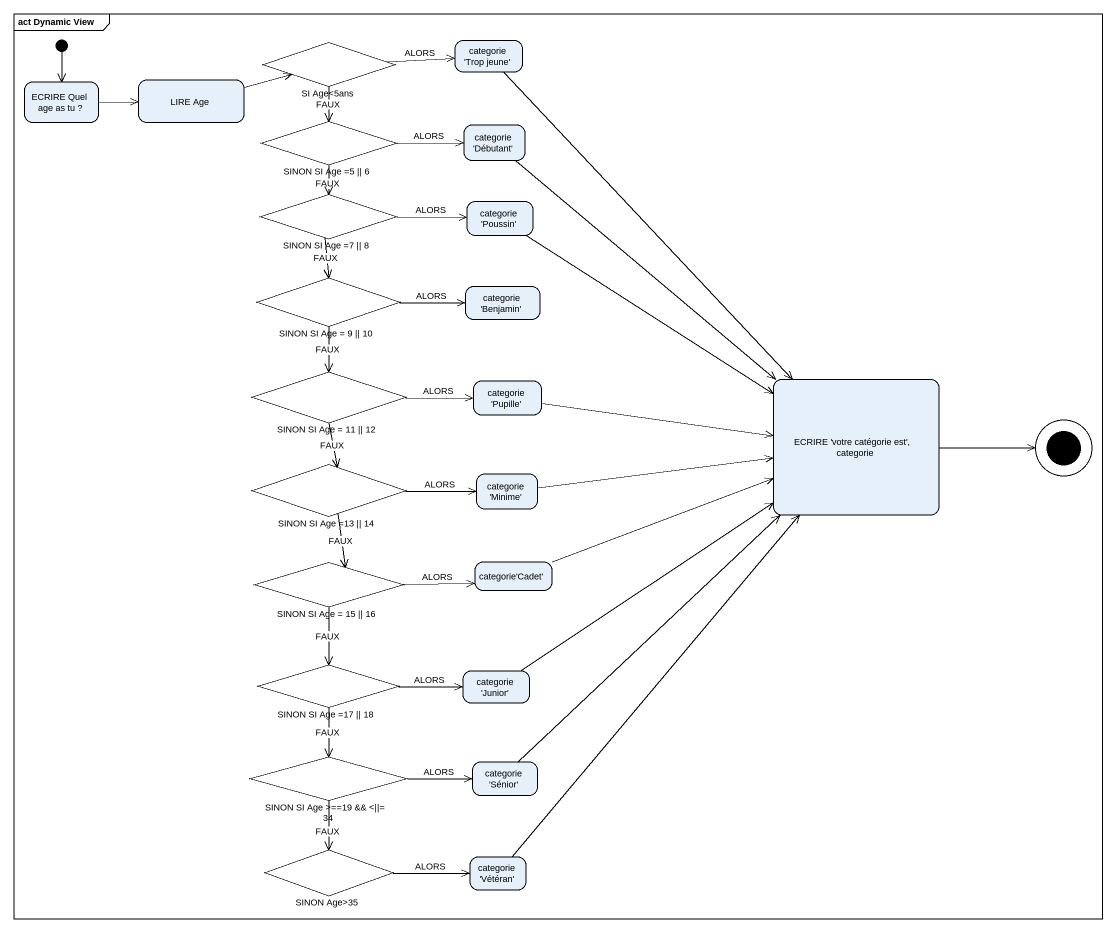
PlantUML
@startuml
mainframe act Dynamic View
hide empty description
state "SI Age<5ans" as SI_Age_5ans <<choice>>
state "categorie 'Trop jeune'" as categorie_Trop_jeune
state "ECRIRE Quel age as tu ?" as ECRIRE_Quel_age_as_tu
state "LIRE Age" as LIRE_Age
state "SINON SI Age =5 || 6" as SINON_SI_Age_5_6 <<choice>>
state "categorie 'Débutant'" as categorie_Débutant
state "SINON SI Age =7 || 8" as SINON_SI_Age_7_8 <<choice>>
state "categorie 'Poussin'" as categorie_Poussin
state "SINON SI Age = 9 || 10" as SINON_SI_Age_9_10 <<choice>>
state "categorie 'Benjamin'" as categorie_Benjamin
state "SINON SI Age = 11 || 12" as SINON_SI_Age_11_12 <<choice>>
state "categorie 'Pupille'" as categorie_Pupille
state "ECRIRE 'votre catégorie est', categorie" as ECRIRE_votre_catégorie_est
state "SINON SI Age =13 || 14" as SINON_SI_Age_13_14 <<choice>>
state "categorie 'Minime'" as categorie_Minime
state "SINON SI Age = 15 || 16" as SINON_SI_Age_15_16 <<choice>>
state "categorie'Cadet'" as categorie_Cadet
state "SINON SI Age =17 || 18" as SINON_SI_Age_17_18 <<choice>>
state "categorie 'Junior'" as categorie_Junior
state "SINON SI Age >==19 && <||= 34" as SINON_SI_Age_19_34 <<choice>>
state "categorie 'Sénior'" as categorie_Sénior
state "SINON Age>35" as SINON_Age_35 <<choice>>
state "categorie 'Vétéran'" as categorie_Vétéran
[*] --> ECRIRE_Quel_age_as_tu
SI_Age_5ans -right-> categorie_Trop_jeune : ALORS
SI_Age_5ans --> SINON_SI_Age_5_6 : FAUX
categorie_Trop_jeune --> ECRIRE_votre_catégorie_est
ECRIRE_Quel_age_as_tu -right-> LIRE_Age
LIRE_Age -right-> SI_Age_5ans
SINON_SI_Age_5_6 -right-> categorie_Débutant : ALORS
SINON_SI_Age_5_6 --> SINON_SI_Age_7_8 : FAUX
categorie_Débutant --> ECRIRE_votre_catégorie_est
SINON_SI_Age_7_8 -right-> categorie_Poussin : ALORS
SINON_SI_Age_7_8 --> SINON_SI_Age_9_10 : FAUX
categorie_Poussin --> ECRIRE_votre_catégorie_est
SINON_SI_Age_9_10 -right-> categorie_Benjamin : ALORS
SINON_SI_Age_9_10 --> SINON_SI_Age_11_12 : FAUX
SINON_SI_Age_11_12 -right-> categorie_Pupille : ALORS
SINON_SI_Age_11_12 --> SINON_SI_Age_13_14 : FAUX
categorie_Pupille -right-> ECRIRE_votre_catégorie_est
SINON_SI_Age_13_14 -right-> categorie_Minime : ALORS
SINON_SI_Age_13_14 --> SINON_SI_Age_15_16 : FAUX
categorie_Minime -right-> ECRIRE_votre_catégorie_est
SINON_SI_Age_15_16 -right-> categorie_Cadet : ALORS
SINON_SI_Age_15_16 --> SINON_SI_Age_17_18 : FAUX
categorie_Cadet -right-> ECRIRE_votre_catégorie_est
SINON_SI_Age_17_18 -right-> categorie_Junior : ALORS
SINON_SI_Age_17_18 --> SINON_SI_Age_19_34 : FAUX
categorie_Junior -up-> ECRIRE_votre_catégorie_est
SINON_SI_Age_19_34 -right-> categorie_Sénior : ALORS
SINON_SI_Age_19_34 --> SINON_Age_35 : FAUX
categorie_Sénior -up-> ECRIRE_votre_catégorie_est
SINON_Age_35 -right-> categorie_Vétéran : ALORS
categorie_Vétéran -up-> ECRIRE_votre_catégorie_est
ECRIRE_votre_catégorie_est -right-> [*]
@enduml
